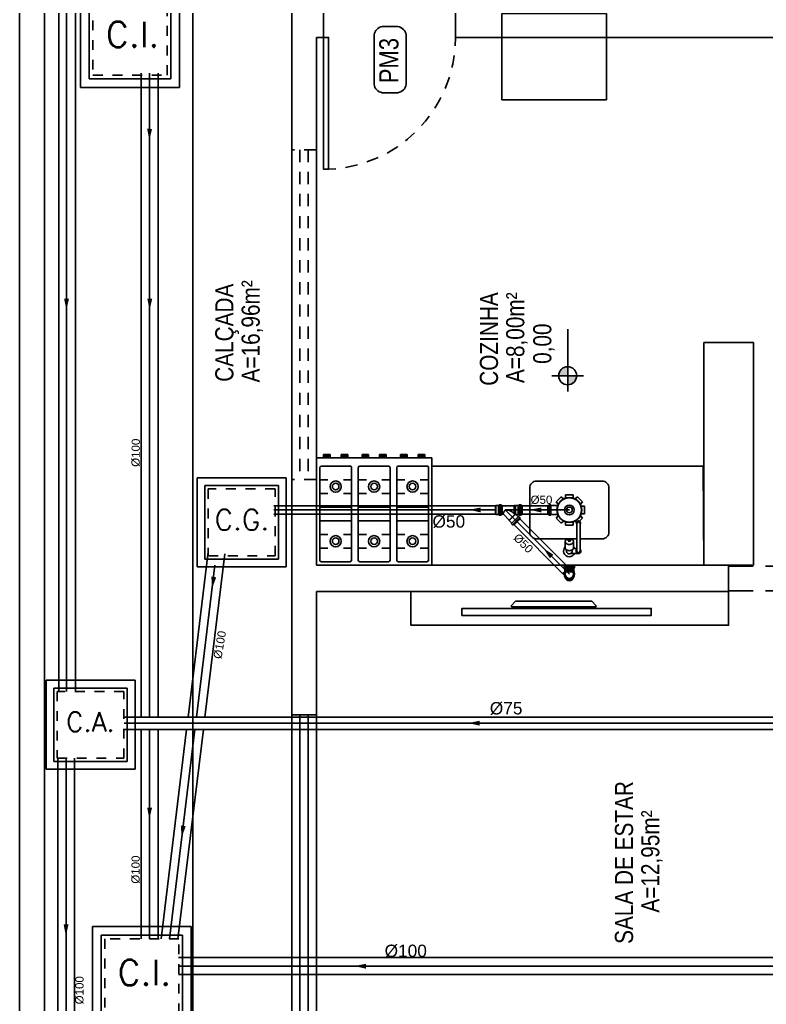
# Model space of a CAD drawing. Header units: millimetres. Extents: x 3923 to 4007, y 744 to 863.
# Drawn here: x 3974.36 to 3981.97, y 833.84 to 843.87 of the extents above; entities that cross this region are included whole.
import ezdxf
from ezdxf.enums import TextEntityAlignment as Align

# ---------------------------------------------------------------- set-up
doc = ezdxf.new("R2010")
doc.units = ezdxf.units.MM
for name, pattern in [('CONTINU', [0]), ('DASHDOT2', [0.5, 0.25, -0.125, 0, -0.125]), ('HIDDEN', [0.375, 0.25, -0.125]), ('HIDDEN2', [0.1875, 0.125, -0.0625])]:
    doc.linetypes.add(name, pattern=pattern)
for name, color, linetype in [('-HIDRO', 8, 'Continuous'), ('a-pem-m', 6, 'Continuous'), ('DIVERSOS', 1, 'Continuous'), ('E-txt-g', 3, 'Continuous'), ('Esgoto', 5, 'Continuous'), ('HIDROGRAFIA', 4, 'Continuous'), ('Texto-Tubos', 7, 'Continuous'), ('TigreCad', 3, 'Continuous'), ('Tinterno', 9, 'Continuous'), ('TUBULAÇÃO_ESGOTO', 5, 'Continuous')]:
    doc.layers.add(name, color=color, linetype=linetype)
doc.layers.add('E-Txt-W', color=7, linetype='Continuous', lineweight=20)
doc.styles.add('F2', font='ARIALN.TTF')
doc.styles.add('R80', font='simplex.shx', dxfattribs={"height": 12})
doc.styles.add('REG60', font='romans.shx', dxfattribs={"width": 0.8, "height": 0.15})
doc.styles.add('REG80', font='romans.shx', dxfattribs={"width": 0.8, "height": 0.2})
doc.styles.add('TCTUBOS-TXT', font='arial.ttf')

# ---------------------------------------------------------------- blocks, each defined once
blk = doc.blocks.new('TXT-AMB75')
at = {"layer": 'E-txt-g', "style": 'REG80', "width": 0.8, "flags": 8}
blk.add_attdef('TXT', text='', height=0.2, dxfattribs=at).set_placement((0.0055, 0.2964), align=Align.CENTER)
at = {"layer": 'E-Txt-W', "style": 'REG60', "width": 0.8, "flags": 8}
blk.add_attdef('TXT', text='', height=0.15, dxfattribs=at).set_placement((0.0055, 0.0271), align=Align.CENTER)
blk = doc.blocks.new('Fogão03_6')
at = {"layer": 'a-pem-m', "color": 8}
for p, q in [((-0.35, -0.65), (-0.35, 0)), ((-0.35, 0), (0.35, 0)), ((-0.35, 0), (0.35, 0)), ((-0.35, -0.65), (-0.35, 0)), ((-0.33, -0.59), (-0.33, -0.03)), ((-0.33, -0.59), (-0.33, -0.03)), ((-0.32, -0.02), (-0.1467, -0.02)), ((-0.32, -0.02), (-0.1467, -0.02)), ((-0.1367, -0.59), (-0.1367, -0.03)), ((-0.1367, -0.59), (-0.1367, -0.03)), ((-0.0967, -0.59), (-0.0967, -0.03)), ((-0.0967, -0.59), (-0.0967, -0.03)), ((-0.0867, -0.02), (0.0867, -0.02)), ((-0.0867, -0.02), (0.0867, -0.02)), ((0.0967, -0.59), (0.0967, -0.03)), ((0.0967, -0.59), (0.0967, -0.03)), ((0.1367, -0.59), (0.1367, -0.03)), ((0.1367, -0.59), (0.1367, -0.03)), ((0.1467, -0.02), (0.32, -0.02)), ((0.1467, -0.02), (0.32, -0.02)), ((0.33, -0.59), (0.33, -0.03)), ((0.33, -0.59), (0.33, -0.03)), ((0.35, -0.65), (0.35, 0)), ((0.35, -0.65), (0.35, 0)), ((-0.33, -0.1029), (-0.28, -0.1029)), ((-0.33, -0.1029), (-0.28, -0.1029)), ((-0.1867, -0.1029), (-0.1367, -0.1029)), ((-0.1867, -0.1029), (-0.1367, -0.1029)), ((-0.0967, -0.1029), (-0.0467, -0.1029)), ((-0.0967, -0.1029), (-0.0467, -0.1029)), ((0.0467, -0.1029), (0.0967, -0.1029)), ((0.0467, -0.1029), (0.0967, -0.1029)), ((0.1367, -0.1029), (0.1867, -0.1029)), ((0.1367, -0.1029), (0.1867, -0.1029)), ((0.28, -0.1029), (0.33, -0.1029)), ((0.28, -0.1029), (0.33, -0.1029)), ((-0.33, -0.1857), (-0.28, -0.1857)), ((-0.33, -0.1857), (-0.28, -0.1857)), ((-0.1867, -0.1857), (-0.1367, -0.1857)), ((-0.1867, -0.1857), (-0.1367, -0.1857)), ((-0.0967, -0.1857), (-0.0467, -0.1857)), ((-0.0967, -0.1857), (-0.0467, -0.1857)), ((0.0467, -0.1857), (0.0967, -0.1857)), ((0.0467, -0.1857), (0.0967, -0.1857)), ((0.1367, -0.1857), (0.1867, -0.1857)), ((0.1367, -0.1857), (0.1867, -0.1857)), ((0.28, -0.1857), (0.33, -0.1857)), ((0.28, -0.1857), (0.33, -0.1857)), ((-0.33, -0.2686), (-0.1367, -0.2686)), ((-0.33, -0.2686), (-0.1367, -0.2686)), ((-0.0967, -0.2686), (0.0967, -0.2686)), ((-0.0967, -0.2686), (0.0967, -0.2686)), ((0.1367, -0.2686), (0.33, -0.2686)), ((0.1367, -0.2686), (0.33, -0.2686)), ((-0.33, -0.3514), (-0.1367, -0.3514)), ((-0.33, -0.3514), (-0.1367, -0.3514)), ((-0.0967, -0.3514), (0.0967, -0.3514)), ((-0.0967, -0.3514), (0.0967, -0.3514)), ((0.1367, -0.3514), (0.33, -0.3514)), ((0.1367, -0.3514), (0.33, -0.3514)), ((-0.33, -0.4343), (-0.28, -0.4343)), ((-0.33, -0.4343), (-0.28, -0.4343)), ((-0.1867, -0.4343), (-0.1367, -0.4343)), ((-0.1867, -0.4343), (-0.1367, -0.4343)), ((-0.0967, -0.4343), (-0.0467, -0.4343)), ((-0.0967, -0.4343), (-0.0467, -0.4343)), ((0.0467, -0.4343), (0.0967, -0.4343)), ((0.0467, -0.4343), (0.0967, -0.4343)), ((0.1367, -0.4343), (0.1867, -0.4343)), ((0.1367, -0.4343), (0.1867, -0.4343)), ((0.28, -0.4343), (0.33, -0.4343)), ((0.28, -0.4343), (0.33, -0.4343)), ((-0.33, -0.5171), (-0.28, -0.5171)), ((-0.33, -0.5171), (-0.28, -0.5171)), ((-0.1867, -0.5171), (-0.1367, -0.5171)), ((-0.1867, -0.5171), (-0.1367, -0.5171)), ((-0.0967, -0.5171), (-0.0467, -0.5171)), ((-0.0967, -0.5171), (-0.0467, -0.5171)), ((0.0467, -0.5171), (0.0967, -0.5171)), ((0.0467, -0.5171), (0.0967, -0.5171)), ((0.1367, -0.5171), (0.1867, -0.5171)), ((0.1367, -0.5171), (0.1867, -0.5171)), ((0.28, -0.5171), (0.33, -0.5171)), ((0.28, -0.5171), (0.33, -0.5171)), ((-0.35, -0.65), (0.35, -0.65)), ((-0.35, -0.65), (0.35, -0.65)), ((-0.32, -0.6), (-0.1467, -0.6)), ((-0.32, -0.6), (-0.1467, -0.6)), ((-0.3068, -0.65), (-0.3068, -0.67)), ((-0.3068, -0.65), (-0.3068, -0.67)), ((-0.2669, -0.65), (-0.2669, -0.67)), ((-0.2669, -0.65), (-0.2669, -0.67)), ((-0.1998, -0.65), (-0.1998, -0.67)), ((-0.1998, -0.65), (-0.1998, -0.67)), ((-0.1599, -0.65), (-0.1599, -0.67)), ((-0.1599, -0.65), (-0.1599, -0.67)), ((-0.0867, -0.6), (0.0867, -0.6)), ((-0.0867, -0.6), (0.0867, -0.6)), ((-0.0734, -0.65), (-0.0734, -0.67)), ((-0.0734, -0.65), (-0.0734, -0.67)), ((-0.0335, -0.65), (-0.0335, -0.67)), ((-0.0335, -0.65), (-0.0335, -0.67)), ((0.0335, -0.65), (0.0335, -0.67)), ((0.0335, -0.65), (0.0335, -0.67)), ((0.0734, -0.65), (0.0734, -0.67)), ((0.0734, -0.65), (0.0734, -0.67)), ((0.1467, -0.6), (0.32, -0.6)), ((0.1467, -0.6), (0.32, -0.6)), ((0.1599, -0.65), (0.1599, -0.67)), ((0.1599, -0.65), (0.1599, -0.67)), ((0.1998, -0.65), (0.1998, -0.67)), ((0.1998, -0.65), (0.1998, -0.67)), ((0.2669, -0.65), (0.2669, -0.67)), ((0.2669, -0.65), (0.2669, -0.67)), ((0.3067, -0.65), (0.3067, -0.67)), ((0.3067, -0.65), (0.3067, -0.67)), ((-0.2669, -0.66), (-0.3068, -0.66)), ((-0.2669, -0.66), (-0.3068, -0.66)), ((-0.2669, -0.67), (-0.3068, -0.67)), ((-0.2669, -0.67), (-0.3068, -0.67)), ((-0.1599, -0.66), (-0.1998, -0.66)), ((-0.1599, -0.66), (-0.1998, -0.66)), ((-0.1599, -0.67), (-0.1998, -0.67)), ((-0.1599, -0.67), (-0.1998, -0.67)), ((-0.0335, -0.66), (-0.0734, -0.66)), ((-0.0335, -0.66), (-0.0734, -0.66)), ((-0.0335, -0.67), (-0.0734, -0.67)), ((-0.0335, -0.67), (-0.0734, -0.67)), ((0.0734, -0.66), (0.0335, -0.66)), ((0.0734, -0.66), (0.0335, -0.66)), ((0.0734, -0.67), (0.0335, -0.67)), ((0.0734, -0.67), (0.0335, -0.67)), ((0.1998, -0.66), (0.1599, -0.66)), ((0.1998, -0.66), (0.1599, -0.66)), ((0.1998, -0.67), (0.1599, -0.67)), ((0.1998, -0.67), (0.1599, -0.67)), ((0.3067, -0.66), (0.2669, -0.66)), ((0.3067, -0.66), (0.2669, -0.66)), ((0.3067, -0.67), (0.2669, -0.67)), ((0.3067, -0.67), (0.2669, -0.67))]:
    blk.add_line(p, q, dxfattribs=at)
for centre, radius in [((-0.2333, -0.1443), 0.0341), ((-0.2333, -0.1443), 0.0341), ((0, -0.1443), 0.0341), ((0, -0.1443), 0.0341), ((0.2333, -0.1443), 0.0341), ((0.2333, -0.1443), 0.0341), ((-0.2333, -0.1443), 0.02), ((-0.2333, -0.1443), 0.02), ((0, -0.1443), 0.02), ((0, -0.1443), 0.02), ((0.2333, -0.1443), 0.02), ((0.2333, -0.1443), 0.02), ((-0.2333, -0.4757), 0.0341), ((-0.2333, -0.4757), 0.0341), ((-0.2333, -0.4757), 0.02), ((-0.2333, -0.4757), 0.02), ((0, -0.4757), 0.0341), ((0, -0.4757), 0.0341), ((0, -0.4757), 0.02), ((0, -0.4757), 0.02), ((0.2333, -0.4757), 0.0341), ((0.2333, -0.4757), 0.0341), ((0.2333, -0.4757), 0.02), ((0.2333, -0.4757), 0.02)]:
    blk.add_circle(centre, radius, dxfattribs=at)
for centre, start, end in [((-0.32, -0.03), 89.99946, 179.99964), ((-0.32, -0.03), 89.99946, 179.99964), ((-0.1467, -0.03), 359.99964, 89.99946), ((-0.1467, -0.03), 359.99964, 89.99946), ((-0.0867, -0.03), 89.99946, 179.99964), ((-0.0867, -0.03), 89.99946, 179.99964), ((0.0867, -0.03), 359.99964, 89.99946), ((0.0867, -0.03), 359.99964, 89.99946), ((0.1467, -0.03), 89.99946, 179.99964), ((0.1467, -0.03), 89.99946, 179.99964), ((0.32, -0.03), 359.99964, 89.99946), ((0.32, -0.03), 359.99964, 89.99946), ((-0.32, -0.59), 179.99964, 269.99946), ((-0.32, -0.59), 179.99964, 269.99946), ((-0.1467, -0.59), 269.99946, 359.99964), ((-0.1467, -0.59), 269.99946, 359.99964), ((-0.0867, -0.59), 179.99964, 269.99946), ((-0.0867, -0.59), 179.99964, 269.99946), ((0.0867, -0.59), 269.99946, 359.99964), ((0.0867, -0.59), 269.99946, 359.99964), ((0.1467, -0.59), 179.99964, 269.99946), ((0.1467, -0.59), 179.99964, 269.99946), ((0.32, -0.59), 269.99946, 359.99964), ((0.32, -0.59), 269.99946, 359.99964)]:
    blk.add_arc(centre, 0.01, start, end, dxfattribs=at)
blk = doc.blocks.new('GELAD-VS')
at = {"color": 8}
blk.add_line((-0.0958, -0.3127), (-0.0958, -0.3151), dxfattribs=at)
for points in [[(-0.2946, 0.2704), (0.3404, 0.2704)], [(-0.2946, 0.2704), (-0.2946, -0.2524)], [(0.3404, 0.2704), (0.3404, -0.2524)], [(-0.2946, -0.2524), (0.3404, -0.2524)], [(-0.2919, -0.2667), (-0.2919, -0.2864), (-0.2915, -0.2903), (-0.2907, -0.2942), (-0.2888, -0.2977), (-0.2861, -0.3011), (-0.2834, -0.3042), (-0.2799, -0.3062), (-0.276, -0.3077), (-0.2722, -0.3089), (-0.2687, -0.3093), (-0.2652, -0.3096), (-0.2613, -0.31), (-0.2578, -0.3104), (-0.254, -0.3108), (-0.2505, -0.3112), (-0.247, -0.3116), (-0.2432, -0.312), (-0.2397, -0.3124), (-0.2358, -0.3127), (-0.2323, -0.3131), (-0.2285, -0.3131), (-0.225, -0.3135), (-0.2211, -0.3139), (-0.2176, -0.3143), (-0.2138, -0.3147), (-0.2103, -0.3147), (-0.2064, -0.3151), (-0.2029, -0.3151), (-0.1991, -0.3154), (-0.1956, -0.3154), (-0.1917, -0.3158), (-0.1882, -0.3158), (-0.1844, -0.3158), (-0.1809, -0.3162), (-0.177, -0.3162), (-0.1735, -0.3162), (-0.1697, -0.3166), (-0.1662, -0.3166), (-0.1623, -0.3166), (-0.1588, -0.3166), (-0.155, -0.3166), (-0.1515, -0.3166), (-0.1476, -0.3166), (-0.1442, -0.3166), (-0.1403, -0.3166), (-0.1368, -0.3166), (-0.1329, -0.3166), (-0.1295, -0.3162), (-0.1256, -0.3162), (-0.1221, -0.3162), (-0.1182, -0.3158), (-0.1148, -0.3158), (-0.1109, -0.3158), (-0.1074, -0.3154), (-0.1039, -0.3154), (-0.1001, -0.3151), (-0.0958, -0.3151)], [(-0.2899, -0.2648), (-0.2899, -0.2648), (-0.2899, -0.2648), (-0.2899, -0.2648), (-0.2899, -0.2648), (-0.2899, -0.2648), (-0.2899, -0.2648), (-0.2907, -0.2648), (-0.2911, -0.2652), (-0.2915, -0.2659), (-0.2915, -0.2663), (-0.2915, -0.2663), (-0.2915, -0.2663), (-0.2915, -0.2663), (-0.2915, -0.2663), (-0.2915, -0.2667)], [(-0.1237, -0.2648), (-0.2899, -0.2648)], [(-0.2861, -0.2524), (-0.2861, -0.2648)], [(-0.2636, -0.2648), (-0.2636, -0.2648), (-0.2636, -0.2648), (-0.2636, -0.2648), (-0.2636, -0.2648), (-0.2636, -0.2648), (-0.2636, -0.2648), (-0.2636, -0.2648), (-0.2636, -0.2648)], [(-0.2617, -0.2667), (-0.2617, -0.2663), (-0.2621, -0.2663), (-0.2621, -0.2659), (-0.2621, -0.2659), (-0.2625, -0.2656), (-0.2625, -0.2656), (-0.2625, -0.2652), (-0.2629, -0.2652), (-0.2633, -0.2648), (-0.2633, -0.2648), (-0.2636, -0.2648), (-0.2636, -0.2648)], [(-0.2617, -0.2667), (-0.2617, -0.2687)], [(-0.249, -0.2826), (-0.2513, -0.2822), (-0.254, -0.2814), (-0.2563, -0.2799), (-0.2582, -0.2779), (-0.2598, -0.276), (-0.2609, -0.2737), (-0.2617, -0.271), (-0.2617, -0.2687)], [(-0.1124, -0.2648), (-0.1457, -0.2748), (-0.1797, -0.281), (-0.2145, -0.2837), (-0.249, -0.2826)], [(-0.1237, -0.2648), (-0.1221, -0.2648), (-0.1209, -0.2648), (-0.1194, -0.2648), (-0.119, -0.2648), (-0.1182, -0.2648)], [(-0.1209, -0.2648), (-0.1221, -0.2648)], [(-0.1182, -0.2648), (-0.1182, -0.2648)], [(-0.1124, -0.2648), (-0.1128, -0.2648), (-0.1128, -0.2648), (-0.1132, -0.2648), (-0.1136, -0.2648), (-0.114, -0.2648), (-0.1144, -0.2648), (-0.1148, -0.2648), (-0.1155, -0.2648), (-0.1163, -0.2648), (-0.1171, -0.2648), (-0.1182, -0.2648), (-0.1182, -0.2648)], [(-0.1182, -0.2648), (-0.1182, -0.2648)], [(-0.1124, -0.2648), (-0.0958, -0.2648)], [(-0.0966, -0.2648), (-0.1124, -0.2648), (-0.1124, -0.2648), (-0.1124, -0.2648), (-0.1124, -0.2648), (-0.1124, -0.2648)], [(-0.0966, -0.2648), (-0.0966, -0.2648), (-0.0966, -0.2648), (-0.0966, -0.2648), (-0.0966, -0.2648), (-0.0966, -0.2648), (-0.0966, -0.2648), (-0.0966, -0.2648), (-0.0966, -0.2648), (-0.0966, -0.2648), (-0.0966, -0.2648), (-0.0966, -0.2648), (-0.0966, -0.2648)], [(-0.0958, -0.2648), (0.3404, -0.2648)], [(-0.0958, -0.2648), (-0.0958, -0.2648), (-0.0958, -0.2648), (-0.0958, -0.2648), (-0.0958, -0.2659)], [(-0.0958, -0.2648), (-0.0958, -0.2659)], [(-0.0958, -0.2648), (-0.0958, -0.3093)], [(-0.0958, -0.2648), (-0.0958, -0.3139), (-0.0958, -0.3093)], [(-0.0958, -0.2659), (-0.0958, -0.3081)], [(-0.0958, -0.2675), (-0.0958, -0.2667)], [(-0.0656, -0.2648), (-0.0656, -0.2648), (-0.0656, -0.2648), (-0.0656, -0.2648), (-0.0656, -0.2648), (-0.0656, -0.2648), (-0.0656, -0.2648), (-0.0656, -0.2648), (-0.0656, -0.2648), (-0.0656, -0.2648), (-0.0656, -0.2648), (-0.0656, -0.2648), (-0.0656, -0.2648), (-0.0656, -0.2648), (-0.0656, -0.2648), (-0.0656, -0.2648), (-0.0656, -0.2648), (-0.0656, -0.2648), (-0.0656, -0.2648), (-0.0656, -0.2648), (-0.0656, -0.2648)], [(0.1583, -0.2648), (0.1416, -0.2648)], [(0.1424, -0.2648), (0.1583, -0.2648), (0.1583, -0.2648), (0.1583, -0.2648), (0.1583, -0.2648), (0.1583, -0.2648)], [(0.1583, -0.2648), (0.1583, -0.2648), (0.1587, -0.2648), (0.1587, -0.2648), (0.1594, -0.2648), (0.1598, -0.2648), (0.1602, -0.2648), (0.1606, -0.2648), (0.1614, -0.2648), (0.1621, -0.2648), (0.1629, -0.2648), (0.1637, -0.2648), (0.1641, -0.2648)], [(0.1641, -0.2648), (0.1641, -0.2648)], [(0.1641, -0.2648), (0.1641, -0.2648)], [(0.1691, -0.2648), (0.1679, -0.2648), (0.1668, -0.2648), (0.1652, -0.2648), (0.1648, -0.2648), (0.1641, -0.2648)], [(0.1668, -0.2648), (0.1679, -0.2648)], [(0.1691, -0.2648), (0.3358, -0.2648)], [(0.3095, -0.2648), (0.3095, -0.2648), (0.3095, -0.2648), (0.3095, -0.2648), (0.3095, -0.2648), (0.3095, -0.2648), (0.3095, -0.2648)], [(0.3377, -0.2864), (0.3373, -0.2903), (0.3362, -0.2942), (0.3346, -0.2977), (0.3319, -0.3011), (0.3288, -0.3042), (0.3253, -0.3062), (0.3219, -0.3077), (0.318, -0.3089)], [(0.3319, -0.2524), (0.3319, -0.2648)], [(0.3377, -0.2663), (0.3377, -0.2663), (0.3377, -0.2663), (0.3377, -0.2663), (0.3377, -0.2663), (0.3377, -0.2663), (0.3377, -0.2663), (0.3377, -0.2659), (0.3373, -0.2652), (0.3365, -0.2648), (0.3362, -0.2648), (0.3362, -0.2648), (0.3362, -0.2648), (0.3362, -0.2648), (0.3362, -0.2648), (0.3362, -0.2648)], [(0.3377, -0.2667), (0.3377, -0.2864)], [(-0.0958, -0.3081), (-0.0958, -0.3081), (-0.0958, -0.3085)], [(-0.0958, -0.3112), (-0.0958, -0.3108), (-0.0958, -0.3108), (-0.0958, -0.3108), (-0.0958, -0.3108), (-0.0958, -0.3104), (-0.0958, -0.3104), (-0.0958, -0.31), (-0.0958, -0.31), (-0.0958, -0.31), (-0.0958, -0.3096), (-0.0958, -0.3093), (-0.0958, -0.3089), (-0.0958, -0.3089), (-0.0958, -0.3085), (-0.0958, -0.3081)], [(-0.0958, -0.3093), (-0.0958, -0.3096)], [(-0.0958, -0.31), (-0.0958, -0.3108)], [(-0.0958, -0.3108), (-0.0958, -0.3112)], [(-0.0958, -0.3112), (-0.0958, -0.3139)], [(-0.0958, -0.312), (-0.0958, -0.3124)], [(-0.0958, -0.3127), (-0.0958, -0.3131)], [(-0.0796, -0.3143), (-0.0838, -0.3143), (-0.0958, -0.3139), (-0.0958, -0.3139)], [(-0.066, -0.3143), (-0.0711, -0.3143), (-0.0796, -0.3143)], [(-0.066, -0.3143), (0.245, -0.3154)], [(0.2194, -0.3162), (0.2194, -0.3162)], [(0.2267, -0.3162), (0.2267, -0.3162)], [(0.318, -0.3089), (0.3145, -0.3093), (0.311, -0.3096), (0.3072, -0.31), (0.3037, -0.3104), (0.2998, -0.3108), (0.2963, -0.3112), (0.2925, -0.3116), (0.289, -0.312), (0.2855, -0.3124), (0.2816, -0.3127), (0.2782, -0.3131), (0.2743, -0.3131), (0.2704, -0.3135), (0.2669, -0.3139), (0.2631, -0.3143), (0.2596, -0.3147), (0.2561, -0.3147), (0.2522, -0.3151), (0.2488, -0.3151), (0.245, -0.3154)]]:
    blk.add_lwpolyline(points, dxfattribs=at)
blk = doc.blocks.new('Cuba coz')
at = {"color": 8}
blk.add_line((7.5, -4.5), (7.5, -2.41), dxfattribs=at)
for points in [[(13.41, -6.5), (13.41, -20, 0.414214), (17.41, -24), (44.41, -24, 0.414214), (48.41, -20), (48.41, 20, 0.414214), (44.41, 24), (17.41, 24, 0.414214), (13.41, 20), (13.41, 0.74)], [(6.7, 1.75), (6, 1.75, 0.546464), (4.41, -0.73, -0.10784), (4.5, -1.15), (4.5, -5.5)], [(11.72, 2.5), (7.96, 2.5, 0.133256), (7.32, 2.33, 0.106756), (6.71, 1.77, 0.082828), (6.34, 0.99, 0.071352), (6.19, 0, 0.071352), (6.34, -0.99, 0.082828), (6.71, -1.77, 0.106756), (7.32, -2.33, 0.133256), (7.96, -2.5), (11.72, -2.5)], [(4.41, -0.73, 0.293273), (6, -1.75), (6.7, -1.75)], [(13.41, -1), (13.41, -4.5, 0.414214)]]:
    blk.add_lwpolyline(points, format="xyb", dxfattribs=at)
for points in [[(11.72, -2.5, 0.133256), (12.36, -2.33, 0.106756), (12.97, -1.77, 0.082828), (13.35, -0.99, 0.071352), (13.49, 0, 0.071352), (13.35, 0.99, 0.082828), (12.97, 1.77, 0.106756), (12.36, 2.33, 0.133256), (11.72, 2.5, 0.133256), (11.08, 2.33, 0.106756), (10.47, 1.77, 0.082828), (10.1, 0.99, 0.071352), (9.95, 0, 0.071352), (10.1, -0.99, 0.082828), (10.47, -1.77, 0.106756), (11.08, -2.33, 0.133256)], [(12.47, 0.75, 0.133256), (12.28, 0.7, 0.106756), (12.1, 0.53, 0.082828), (11.98, 0.3, 0.071352), (11.94, 0, 0.071352), (11.98, -0.3, 0.082828), (12.1, -0.53, 0.106756), (12.28, -0.7, 0.133256), (12.47, -0.75, 0.133256), (12.66, -0.7, 0.106756), (12.85, -0.53, 0.082828), (12.96, -0.3, 0.071352), (13, 0, 0.071352), (12.96, 0.3, 0.082828), (12.85, 0.53, 0.106756), (12.66, 0.7, 0.133256)], [(6, -6.5), (23, -6.5, 1), (23, -4.5), (6, -4.5, 1)]]:
    blk.add_lwpolyline(points, format="xyb", close=True, dxfattribs=at)
for radius in [3, 1.75]:
    blk.add_circle((30.91, 0), radius, dxfattribs=at)
for centre, radius, start, end in [((6, 0), 3.5, 45.58469, 244.62307), ((6, -5.5), 1.5, 41.81031, 318.18969), ((6, 0), 3.5, 295.37693, 314.41531), ((23, -5.5), 1.25, 233.1301, 126.8699)]:
    blk.add_arc(centre, radius, start, end, dxfattribs=at)
blk = doc.blocks.new('NIVEL')
at = {"layer": 'DIVERSOS'}
h = blk.add_hatch(color=7, dxfattribs=at)
h.paths.add_polyline_path([(0, 0.137, 0.414214), (-0.137, 0), (0, 0)])
h.paths.add_polyline_path([(0, 0), (0, -0.137, 0.414214), (0.137, 0)])
at = {"layer": 'DIVERSOS', "color": 7}
for p, q in [((0, 0.242), (0, -0.242)), ((0.709, 0), (-0.242, 0))]:
    blk.add_line(p, q, dxfattribs=at)
blk.add_circle((0, 0), 0.137, dxfattribs=at)
blk = doc.blocks.new('j9n50d')
at = {"layer": 'TigreCad'}
for p, q in [((28.5, 25.4), (0, 25.4)), ((30.3, 27.2), (28.5, 25.4)), ((30.3, -27.1), (30.3, 27.2)), ((47.1, 27.2), (30.3, 27.2)), ((47.3, 27.4), (47.1, 27.2)), ((47.1, -27.1), (47.1, 27.2)), ((51.9, 27.4), (47.3, 27.4)), ((53.2, 30.9), (52.9, 28.3)), ((53.4, 30.8), (53.4, -30.8)), ((62.9, 31.8), (54.2, 31.8)), ((62.9, 30.8), (62.9, -30.8)), ((63.9, 31.1), (64.7, 28.1)), ((70, 27.4), (65.6, 27.4)), ((70, 27.4), (70, -27.4)), ((28.5, -25.3), (0, -25.3)), ((30.3, -27.1), (28.5, -25.3)), ((47.1, -27.1), (30.3, -27.1)), ((47.3, -27.4), (47.1, -27.1)), ((51.9, -27.4), (47.3, -27.4)), ((53.2, -30.9), (52.9, -28.3)), ((62.9, -31.8), (54.2, -31.8)), ((63.9, -31.1), (64.7, -28.1)), ((70, -27.4), (65.6, -27.4))]:
    blk.add_line(p, q, dxfattribs=at)
for centre, radius, start, end in [((0, 0), 25.4, 90, 270), ((51.9, 28.4), 1, 270, 355), ((54.2, 30.8), 1, 90, 175), ((62.9, 30.8), 1, 15, 90), ((65.6, 28.4), 1, 195, 270), ((51.9, -28.4), 1, 5, 90), ((54.2, -30.8), 1, 185, 270), ((62.9, -30.8), 1, 270, 345), ((65.6, -28.4), 1, 90, 165)]:
    blk.add_arc(centre, radius, start, end, dxfattribs=at)
at = {"layer": 'Tinterno'}
for p, q in [((28.5, -25.3), (28.5, 25.4)), ((47.3, -27.4), (47.3, 27.4)), ((52.9, 27.4), (52.9, -27.4)), ((64.9, 27.4), (64.9, -27.4))]:
    blk.add_line(p, q, dxfattribs=at)
blk = doc.blocks.new('27150012p')
at = {"layer": 'TigreCad'}
for p, q in [((-80.6, 48.8), (-48.8, 80.6)), ((-48.8, 80.6), (-35.1, 66.9)), ((-22.5, 91.5), (-22.5, 72.1)), ((-22.5, 91.5), (22.5, 91.5)), ((22.5, 91.5), (22.5, 72.1)), ((48.8, 80.6), (35.1, 66.9)), ((48.8, 80.6), (80.6, 48.8)), ((-91.5, -22.5), (-91.5, 22.5)), ((-91.5, 22.5), (-72.1, 22.5)), ((-80.6, 48.8), (-66.9, 35.1)), ((80.6, 48.8), (66.9, 35.1)), ((111.4, 27.4), (70.4, 27.4)), ((112.7, 30.9), (112.4, 28.3)), ((122.4, 31.8), (113.7, 31.8)), ((113.7, 30.8), (113.7, -30.8)), ((122.4, 30.8), (122.4, -30.8)), ((123.4, 31.1), (124.2, 28.1)), ((129.5, 27.4), (125.1, 27.4)), ((129.5, 27.4), (129.5, -27.4)), ((-91.5, -22.5), (-72.1, -22.5)), ((-80.6, -48.8), (-66.9, -35.1)), ((-48.8, -80.6), (-80.6, -48.8)), ((80.6, -48.8), (48.8, -80.6)), ((80.6, -48.8), (66.9, -35.1)), ((111.4, -27.4), (70.4, -27.4)), ((112.7, -30.9), (112.4, -28.3)), ((122.4, -31.8), (113.7, -31.8)), ((123.4, -31.1), (124.2, -28.1)), ((129.5, -27.4), (125.1, -27.4)), ((-48.8, -80.6), (-35.1, -66.9)), ((-22.5, -91.5), (-22.5, -72.1)), ((22.5, -91.5), (-22.5, -91.5)), ((22.5, -91.5), (22.5, -72.1)), ((48.8, -80.6), (35.1, -66.9))]:
    blk.add_line(p, q, dxfattribs=at)
blk.add_circle((0, 0), 75.5, dxfattribs=at)
for centre, start, end in [((111.4, 28.4), 270, 355), ((113.7, 30.8), 90, 175), ((122.4, 30.8), 15, 90), ((125.1, 28.4), 195, 270), ((111.4, -28.4), 5, 90), ((113.7, -30.8), 185, 270), ((122.4, -30.8), 270, 345), ((125.1, -28.4), 90, 165)]:
    blk.add_arc(centre, 1, start, end, dxfattribs=at)
at = {"layer": 'Tinterno'}
for p, q in [((112.4, 27.4), (112.4, -27.4)), ((124.4, 27.4), (124.4, -27.4))]:
    blk.add_line(p, q, dxfattribs=at)
blk.add_circle((0, 0), 73.5, dxfattribs=at)
blk = doc.blocks.new('26276942p')
at = {"layer": 'TigreCad'}
for p, q in [((55.7, 25.3), (-17.5, 25.3)), ((55.7, 25.3), (55.8, 26.8)), ((55.7, 25.3), (55.7, -22.7)), ((58.7, 26.8), (55.8, 26.8)), ((58.9, 25.3), (58.7, 26.8)), ((58.9, 25.3), (58.9, -25.3)), ((61.5, 25.3), (58.9, 25.3)), ((63.3, 27.1), (61.5, 25.3)), ((63.3, -26.1), (63.3, 27.1)), ((80.1, 27.1), (63.3, 27.1)), ((80.3, 27.3), (80.1, 27.1)), ((80.3, -27.4), (80.3, 27.3)), ((84.9, 27.3), (80.3, 27.3)), ((86.2, 30.9), (85.9, 28.3)), ((86.4, 30.8), (86.4, -30.8)), ((95.9, 31.8), (87.2, 31.8)), ((95.9, 30.8), (95.9, -30.8)), ((96.9, 31.1), (97.7, 28.1)), ((103, 27.3), (98.6, 27.3)), ((103, 27.3), (103, -27.4)), ((-11.1, -25.3), (-17.5, -25.3)), ((25.5, -61.4), (-10.1, -25.8)), ((25.5, -64.2), (63.5, -26.3)), ((82.9, -39.3), (39.3, -82.9)), ((88.6, -49.9), (49.9, -88.6)), ((92.2, -53.5), (53.5, -92.2)), ((58.9, -25.3), (55.7, -22.7)), ((79.4, -40.7), (67.5, -28.9)), ((80.1, -27.1), (68.2, -27.1)), ((80.3, -27.4), (80.1, -27.1)), ((84.9, -27.4), (80.3, -27.4)), ((82.8, -39.1), (80.7, -40.8)), ((90.3, -45.3), (84.1, -39.1)), ((86.2, -30.9), (85.9, -28.3)), ((95.9, -31.8), (87.2, -31.8)), ((90.5, -46.5), (88.9, -49.2)), ((92.2, -53.5), (89.1, -50.4)), ((96.9, -31.1), (97.7, -28.1)), ((103, -27.4), (98.6, -27.4)), ((25.5, -64.2), (25.5, -61.4)), ((40.7, -79.4), (25.5, -64.2)), ((39.1, -82.8), (40.8, -80.7)), ((45.3, -90.3), (39.1, -84.1)), ((46.5, -90.5), (49.2, -88.9)), ((53.5, -92.2), (50.4, -89.1))]:
    blk.add_line(p, q, dxfattribs=at)
for points in [[(0.6, -1.3, -0.153495), (4.7, 0.2, -0.085604), (21.8, -2.1, -0.043194), (39.4, -9.3, -0.022416), (55.7, -20.8, -0.009739)], [(-11.3, -25.3, -0.086386), (-9.5, -16.9, -0.063763), (-4.1, -7.1, -0.026182), (0.6, -1.3, -0.049941)], [(58.9, -23.3, -0.003371), (61.2, -25.2, -0.009739), (67.2, -28.1, -0.042942)]]:
    blk.add_lwpolyline(points, format="xyb", dxfattribs=at)
for centre, radius, start, end in [((84.9, 28.3), 1, 270, 355), ((87.2, 30.8), 1, 90, 175), ((95.9, 30.8), 1, 15, 90), ((98.6, 28.3), 1, 195, 270), ((-11.1, -26.8), 1.5, 45, 90), ((68.2, -28.1), 1, 90, 225), ((80.1, -40), 1, 225, 310), ((83.4, -39.8), 1, 45, 130), ((84.9, -28.4), 1, 5, 90), ((87.2, -30.8), 1, 185, 270), ((89.8, -49.7), 1, 150, 225), ((89.6, -46), 1, 330, 45), ((95.9, -30.8), 1, 270, 345), ((98.6, -28.4), 1, 90, 165), ((39.8, -83.4), 1, 140, 225), ((40, -80.1), 1, 320, 45), ((46, -89.6), 1, 225, 300), ((49.7, -89.8), 1, 45, 120)]:
    blk.add_arc(centre, radius, start, end, dxfattribs=at)
at = {"layer": 'Tinterno'}
for p, q in [((-17.5, 25.3), (-17.5, -25.3)), ((55.8, 26.8), (55.8, -22.8)), ((58.7, 26.8), (58.7, -25.2)), ((61.5, -25.3), (61.5, 25.3)), ((80.1, -27.1), (80.1, 27.1)), ((85.9, 27.3), (85.9, -27.4)), ((97.9, 27.3), (97.9, -27.4)), ((61.6, -25.4), (25.5, -61.4)), ((80, -41.4), (41.4, -80)), ((89.6, -46), (46, -89.6))]:
    blk.add_line(p, q, dxfattribs=at)
blk = doc.blocks.new('j9n50s')
at = {"layer": 'TigreCad'}
for p, q in [((19.2, 25.4), (30.3, 25.4)), ((19.2, -25.4), (30.3, -25.4))]:
    blk.add_line(p, q, dxfattribs=at)
for radius in [31.8, 27.4]:
    blk.add_circle((0, 0), radius, dxfattribs=at)
at = {"layer": 'Tinterno'}
for p, q in [((30.3, 25.4), (30.3, 9.7)), ((30.3, -9.7), (30.3, -25.4))]:
    blk.add_line(p, q, dxfattribs=at)
blk.add_circle((0, 0), 25.6, dxfattribs=at)
blk = doc.blocks.new('11030602p')
at = {"layer": 'TigreCad'}
for p, q in [((0, 27.3), (4.4, 27.3)), ((0, -27.3), (0, 27.3)), ((6.1, 31.1), (5.3, 28.1)), ((7.1, 31.8), (15.8, 31.8)), ((7.1, -30.8), (7.1, 30.8)), ((15.8, -30.8), (15.8, 30.8)), ((16.8, 30.9), (17.1, 28.3)), ((18.1, 27.3), (22.7, 27.3)), ((22.7, 27.3), (23, 27.1)), ((39.7, 27.1), (23, 27.1)), ((39.7, 27.1), (41.5, 25.3)), ((41.5, -25.4), (41.5, 25.3)), ((0, -27.3), (4.4, -27.3)), ((6.1, -31.1), (5.3, -28.1)), ((7.1, -31.8), (15.8, -31.8)), ((16.8, -30.9), (17.1, -28.3)), ((18.1, -27.3), (22.7, -27.3)), ((22.7, -27.3), (23, -27.1)), ((39.7, -27.1), (23, -27.1)), ((39.7, -27.1), (41.5, -25.4))]:
    blk.add_line(p, q, dxfattribs=at)
for centre, start, end in [((4.4, 28.4), 270, 345), ((7.1, 30.8), 90, 165), ((15.8, 30.8), 5, 90), ((18.1, 28.4), 185, 270), ((4.4, -28.3), 15, 90), ((7.1, -30.8), 195, 270), ((15.8, -30.8), 270, 355), ((18.1, -28.3), 90, 175)]:
    blk.add_arc(centre, 1, start, end, dxfattribs=at)
at = {"layer": 'Tinterno'}
for p, q in [((5.1, -27.3), (5.1, 27.3)), ((17.1, -27.3), (17.1, 27.3)), ((22.7, 27.3), (22.7, -27.3)), ((23, -27.1), (23, 27.1)), ((39.7, 27.1), (39.7, -27.1))]:
    blk.add_line(p, q, dxfattribs=at)
blk = doc.blocks.new('inp_cx')
for p, q in [((40, 40), (-40, 40)), ((-40, 40), (-40, -40)), ((40, -40), (40, 40)), ((-40, -40), (40, -40))]:
    blk.add_line(p, q)
at = {"color": 1, "linetype": 'Continuous', "ltscale": 0.5}
for p, q in [((33, 33), (-33, 33)), ((-33, 33), (-33, -33)), ((33, -33), (33, 33)), ((-33, -33), (33, -33))]:
    blk.add_line(p, q, dxfattribs=at)
at = {"color": 1, "linetype": 'HIDDEN', "ltscale": 0.5}
for p, q in [((30, 30), (-30, 30)), ((-30, 30), (-30, -30)), ((30, -30), (30, 30)), ((-30, -30), (30, -30))]:
    blk.add_line(p, q, dxfattribs=at)
at = {"style": 'R80'}
blk.add_text('C.I.', height=20.592, dxfattribs=at).set_placement((-19.56, -7.5))
blk = doc.blocks.new('_cxgordu')
for p, q in [((40, 40), (-40, 40)), ((-40, 40), (-40, -40)), ((40, -40), (40, 40)), ((-40, -40), (40, -40))]:
    blk.add_line(p, q)
at = {"color": 1, "linetype": 'Continuous', "ltscale": 0.5}
for p, q in [((33, 33), (-33, 33)), ((-33, 33), (-33, -33)), ((33, -33), (33, 33)), ((-33, -33), (33, -33))]:
    blk.add_line(p, q, dxfattribs=at)
at = {"color": 1, "linetype": 'HIDDEN', "ltscale": 0.5}
for p, q in [((30, 30), (-30, 30)), ((-30, 30), (-30, -30)), ((30, -30), (30, 30)), ((-30, -30), (30, -30))]:
    blk.add_line(p, q, dxfattribs=at)
at = {"style": 'R80'}
blk.add_text('C.G.', height=18.48, dxfattribs=at).set_placement((-24.3, -6.88))
blk = doc.blocks.new('_cxareia')
for p, q in [((40, 40), (-40, 40)), ((-40, 40), (-40, -40)), ((40, -40), (40, 40)), ((-40, -40), (40, -40))]:
    blk.add_line(p, q)
at = {"color": 1, "linetype": 'Continuous', "ltscale": 0.5}
for p, q in [((33, 33), (-33, 33)), ((-33, 33), (-33, -33)), ((33, -33), (33, 33)), ((-33, -33), (33, -33))]:
    blk.add_line(p, q, dxfattribs=at)
at = {"color": 1, "linetype": 'HIDDEN', "ltscale": 0.5}
for p, q in [((30, 30), (-30, 30)), ((-30, 30), (-30, -30)), ((30, -30), (30, 30)), ((-30, -30), (30, -30))]:
    blk.add_line(p, q, dxfattribs=at)
at = {"style": 'R80'}
blk.add_text('C.A.', height=17.28, dxfattribs=at).set_placement((-21.97, -6.06))

msp = doc.modelspace()

# ---------------------------------------------------------------- linework, layer by layer
at = {"layer": '-HIDRO', "linetype": 'Continuous'}
for p, q in [((3974.363, 861), (3974.363, 819)), ((3974.615, 860.748), (3974.615, 819.252)), ((3976.127, 852.929), (3976.127, 830.912)), ((3977.135, 843.943), (3977.135, 836.789)), ((3977.46, 843.691), (3977.46, 843.943)), ((3978.804, 843.691), (3978.804, 843.943)), ((3977.387, 843.691), (3977.387, 838.315)), ((3977.51, 843.691), (3977.387, 843.691)), ((3984.359, 843.691), (3978.804, 843.691)), ((3981.335, 840.583), (3981.335, 838.315)), ((3981.335, 840.583), (3981.839, 840.583)), ((3981.839, 840.583), (3981.839, 838.315)), ((3977.387, 840.243), (3977.387, 838.315)), ((3981.587, 838.315), (3977.387, 838.315)), ((3981.587, 838.315), (3981.839, 838.315)), ((3981.587, 838.315), (3981.587, 838.046)), ((3977.387, 838.046), (3977.387, 836.789)), ((3981.587, 838.046), (3977.387, 838.046)), ((3977.135, 833.429), (3977.135, 836.789)), ((3977.387, 836.789), (3977.135, 836.789)), ((3977.219, 833.429), (3977.219, 836.789)), ((3977.303, 833.429), (3977.303, 836.789)), ((3977.387, 833.429), (3977.387, 836.789))]:
    msp.add_line(p, q, dxfattribs=at)
at = {"layer": '-HIDRO', "linetype": 'HIDDEN2'}
for p, q in [((3977.387, 842.546), (3977.135, 842.546)), ((3977.219, 842.546), (3977.219, 839.186)), ((3977.303, 842.546), (3977.303, 839.186)), ((3977.387, 839.186), (3977.135, 839.186))]:
    msp.add_line(p, q, dxfattribs=at)
at = {"layer": '-HIDRO', "linetype": 'DASHDOT2'}
for p, q in [((3981.587, 838.304), (3985.871, 838.304)), ((3981.587, 838.052), (3983.603, 838.052))]:
    msp.add_line(p, q, dxfattribs=at)
at = {"layer": '-HIDRO', "linetype": 'Continuous', "flags": 128}
msp.add_lwpolyline([(3985.871, 826.292), (3986.123, 826.292), (3986.123, 836.624), (3983.855, 836.624), (3983.855, 838.052), (3986.123, 838.052), (3986.123, 855.707), (3979.403, 855.707), (3979.403, 851.921), (3977.135, 851.921), (3977.135, 831.92), (3980.579, 831.92), (3980.579, 826.292), (3985.871, 826.292)], dxfattribs=at)
at = {"layer": '-HIDRO', "linetype": 'Continuous'}
msp.add_lwpolyline([(3978.058, 843.128, -0.331371), (3977.974, 843.212), (3977.975, 843.717, -0.332506), (3978.058, 843.801), (3978.217, 843.801, -0.330378), (3978.302, 843.717), (3978.301, 843.212, -0.331371), (3978.217, 843.128)], format="xyb", close=True, dxfattribs=at)
msp.add_lwpolyline([(3977.46, 843.691), (3977.46, 842.347), (3977.51, 842.347), (3977.51, 843.691)], close=True, dxfattribs=at)
at = {"layer": '-HIDRO', "linetype": 'CONTINU'}
msp.add_lwpolyline([(3981.329, 839.323), (3978.563, 839.323), (3978.563, 838.315), (3981.335, 838.315)], close=True, dxfattribs=at)
at = {"layer": '-HIDRO'}
for points in [[(3981.587, 838.046), (3978.35, 838.046), (3978.35, 837.701), (3981.587, 837.701)], [(3979.374, 837.889), (3979.374, 837.904), (3979.417, 837.947), (3980.192, 837.947), (3980.235, 837.904), (3980.235, 837.889)], [(3978.869, 837.801), (3978.869, 837.873), (3980.798, 837.873), (3980.798, 837.801)]]:
    msp.add_lwpolyline(points, close=True, dxfattribs=at)
at = {"layer": '-HIDRO', "linetype": 'HIDDEN2'}
msp.add_arc((3977.46, 843.691), 1.344, 270, 0, dxfattribs=at)
at = {"layer": 'Esgoto'}
for p, q in [((3974.839, 851.877), (3974.839, 837.027)), ((3984.523, 836.703), (3975.427, 836.703))]:
    msp.add_line(p, q, dxfattribs=at)
at = {"layer": 'TigreCad'}
for p, q in [((3974.763, 851.877), (3974.763, 837.027)), ((3974.933, 851.877), (3974.933, 837.027)), ((3975.602, 836.766), (3975.602, 843.327)), ((3975.773, 836.766), (3975.773, 843.327)), ((3979.21, 838.919, -10.642), (3976.952, 838.919, 0.629)), ((3979.21, 838.834, -10.642), (3976.952, 838.834, 0.629)), ((3979.746, 838.919, -10.642), (3979.482, 838.919, -10.642)), ((3979.746, 838.834, -10.642), (3979.482, 838.834, -10.642)), ((3979.402, 838.724, -10.642), (3979.898, 838.227, -10.642)), ((3979.462, 838.784, -10.642), (3979.958, 838.288, -10.642)), ((3976.283, 838.45), (3976.079, 836.766)), ((3976.453, 838.429), (3976.251, 836.766)), ((3984.403, 836.766), (3975.427, 836.766)), ((3984.403, 836.64), (3975.427, 836.64)), ((3975.602, 834.505), (3975.602, 836.64)), ((3975.773, 834.505), (3975.773, 836.64)), ((3976.063, 836.64), (3975.804, 834.505)), ((3976.235, 836.64), (3975.976, 834.505)), ((3974.751, 836.346), (3974.751, 818.618)), ((3974.922, 836.346), (3974.922, 818.618)), ((3984.397, 834.315), (3975.98, 834.315)), ((3984.397, 834.144), (3975.98, 834.144))]:
    msp.add_line(p, q, dxfattribs=at)
at = {"layer": 'TUBULAÇÃO_ESGOTO'}
for p, q in [((3975.687, 843.327), (3975.687, 836.766)), ((3979.213, 838.876, -10.642), (3976.952, 838.876, 0.628)), ((3979.964, 838.222, -10.642), (3979.309, 838.876, -10.642)), ((3979.964, 838.876, -10.642), (3979.309, 838.876, -10.642)), ((3976.165, 836.766), (3976.353, 838.315)), ((3975.687, 836.64), (3975.687, 834.505)), ((3975.89, 834.505), (3976.149, 836.64)), ((3974.836, 836.346), (3974.836, 818.618)), ((3985.278, 834.229), (3975.98, 834.229))]:
    msp.add_line(p, q, dxfattribs=at)
for points in [[(3975.685, 842.641), (3975.712, 842.759), (3975.662, 842.76)], [(3974.839, 840.911), (3974.866, 841.029), (3974.816, 841.03)], [(3975.687, 840.911), (3975.714, 841.029), (3975.664, 841.03)], [(3978.943, 838.878, -9.887), (3979.061, 838.851, -9.887), (3979.062, 838.901, -9.887)], [(3979.559, 838.878, -10.642), (3979.677, 838.851, -10.642), (3979.678, 838.901, -10.642)], [(3979.7, 838.486, -10.642), (3979.766, 838.384, -10.642), (3979.801, 838.42, -10.642)], [(3976.324, 838.077), (3976.366, 838.19), (3976.316, 838.197)], [(3978.933, 836.705), (3979.051, 836.678), (3979.051, 836.728)], [(3975.685, 835.725), (3975.712, 835.843), (3975.662, 835.844)], [(3976.014, 835.54), (3976.055, 835.653), (3976.005, 835.66)], [(3974.834, 834.535), (3974.861, 834.653), (3974.811, 834.654)], [(3977.774, 834.229), (3977.892, 834.202), (3977.893, 834.252)]]:
    msp.add_solid(points, dxfattribs=at)

# ---------------------------------------------------------------- block references
at = {"layer": '-HIDRO'}
for name, p, xscale, yscale, zscale, rotation in [('GELAD-VS', (3979.847, 843.511), 1.68, 1.68, 1.68, 180), ('Cuba coz', (3979.964, 838.357, -10.642), 0.01679999995332671, 0.01679999995332671, 0.01679999995296, 89.99999999999999)]:
    msp.add_blockref(name, p, dxfattribs=dict(at, xscale=xscale, yscale=yscale, zscale=zscale, rotation=rotation))
ref = msp.add_blockref('TXT-AMB75', (3976.904, 840.699), dxfattribs=dict(at, xscale=-1.224719996570784, yscale=1.224719996570784, zscale=1.224719996570784, rotation=90))
ref.add_attrib('TXT', 'CALÇADA', dxfattribs={"layer": 'E-txt-g', "color": 2, "height": 0.1848, "rotation": 90, "style": 'F2'}).set_placement((3976.541, 840.682), align=Align.CENTER)
ref.add_attrib('TXT', 'A=16,96m²', dxfattribs={"layer": 'E-Txt-W', "height": 0.1848, "rotation": 90, "style": 'F2'}).set_placement((3976.809, 840.696), align=Align.CENTER)
ref = msp.add_blockref('TXT-AMB75', (3979.6, 840.634), dxfattribs=dict(at, xscale=-1.224719996570784, yscale=1.224719996570784, zscale=1.224719996570784, rotation=90))
ref.add_attrib('TXT', 'COZINHA', dxfattribs={"layer": 'E-txt-g', "color": 2, "height": 0.1848, "rotation": 90, "style": 'F2'}).set_placement((3979.237, 840.618), align=Align.CENTER)
ref.add_attrib('TXT', 'A=8,00m²', dxfattribs={"layer": 'E-Txt-W', "height": 0.1848, "rotation": 90, "style": 'F2'}).set_placement((3979.505, 840.631), align=Align.CENTER)
at = {"layer": '-HIDRO', "linetype": 'Continuous'}
for name, p, xscale, yscale, zscale, rotation in [('NIVEL', (3979.947, 840.244), -0.6696255903652042, 0.6696255903652042, 0.6696255903652042, 270), ('Fogão03_6', (3977.975, 838.315), -1.68, 1.68, 1.68, 180)]:
    msp.add_blockref(name, p, dxfattribs=dict(at, xscale=xscale, yscale=yscale, zscale=zscale, rotation=rotation))
at = {"layer": '-HIDRO'}
ref = msp.add_blockref('TXT-AMB75', (3980.976, 835.297), dxfattribs=dict(at, xscale=-1.224719996570784, yscale=1.224719996570784, zscale=1.224719996570784, rotation=90))
ref.add_attrib('TXT', 'SALA DE ESTAR', dxfattribs={"layer": 'E-txt-g', "color": 2, "height": 0.1848, "rotation": 90, "style": 'F2'}).set_placement((3980.613, 835.284), align=Align.CENTER)
ref.add_attrib('TXT', 'A=12,95m²', dxfattribs={"layer": 'E-Txt-W', "height": 0.1848, "rotation": 90, "style": 'F2'}).set_placement((3980.881, 835.294), align=Align.CENTER)
at = {"layer": 'HIDROGRAFIA'}
for name, p, xscale, yscale, zscale in [('inp_cx', (3975.488, 843.686), 0.01259999996499503, 0.01259999996461304, 0.01259999996472), ('_cxgordu', (3976.625, 838.75), 0.01133999996849553, 0.01133999996815174, 0.011339999968248), ('_cxareia', (3975.086, 836.687), 0.01133999996903031, 0.01133999996826634, 0.011339999968248), ('inp_cx', (3975.608, 834.127), 0.01259999996499503, 0.01259999996461304, 0.01259999996472)]:
    msp.add_blockref(name, p, dxfattribs=dict(at, xscale=xscale, yscale=yscale, zscale=zscale))
at = {"layer": 'TigreCad', "yscale": 0.001679999995296001, "zscale": 0.001679999995296001}
for name, p, xscale in [('27150012p', (3979.964, 838.876, -10.642), -0.001679999995296001), ('26276942p', (3979.309, 838.876, -10.642), 0.001679999995296001)]:
    msp.add_blockref(name, p, dxfattribs=dict(at, xscale=xscale))
for name, p, xscale, rotation in [('j9n50s', (3979.964, 838.222, -10.642), -0.001679999995296, 314.9999999999999), ('j9n50d', (3979.964, 838.197, -10.642), -0.001679999995296001, 270)]:
    msp.add_blockref(name, p, dxfattribs=dict(at, xscale=xscale, rotation=rotation))
at = {"layer": 'TUBULAÇÃO_ESGOTO', "xscale": -0.001679999995296001, "yscale": 0.001679999995296001, "zscale": 0.001679999995296001}
msp.add_blockref('11030602p', (3979.28, 838.876, -10.642), dxfattribs=at)

# ---------------------------------------------------------------- texts
at = {"layer": '-HIDRO', "linetype": 'Continuous', "style": 'F2'}
for s, height, p in [('PM3', 0.1959, (3978.027, 843.224, 2.876)), ('0,00', 0.1843, (3979.596, 840.365))]:
    msp.add_text(s, height=height, rotation=90, dxfattribs=at).set_placement(p, align=Align.TOP_LEFT)
at = {"layer": 'Texto-Tubos', "style": 'TCTUBOS-TXT'}
for s, rotation, p in [('%%C100', 89.5352, (3975.587, 839.459)), ('%%C50', 315, (3979.466, 838.507, -10.642)), ('%%C100', 80.1613, (3976.443, 837.495)), ('%%C100', 89.5352, (3975.586, 835.211)), ('%%C100', 89.5352, (3975.014, 833.982))]:
    msp.add_text(s, height=0.084, rotation=rotation, dxfattribs=at).set_placement(p, align=Align.CENTER)
for s, height, p in [('%%C50', 0.084, (3979.68, 838.938)), ('%%C50', 0.126, (3978.736, 838.696)), ('%%C75', 0.126, (3979.32, 836.793)), ('%%C100', 0.126, (3978.297, 834.321))]:
    msp.add_text(s, height=height, dxfattribs=at).set_placement(p, align=Align.CENTER)

doc.saveas('drawing.dxf')
